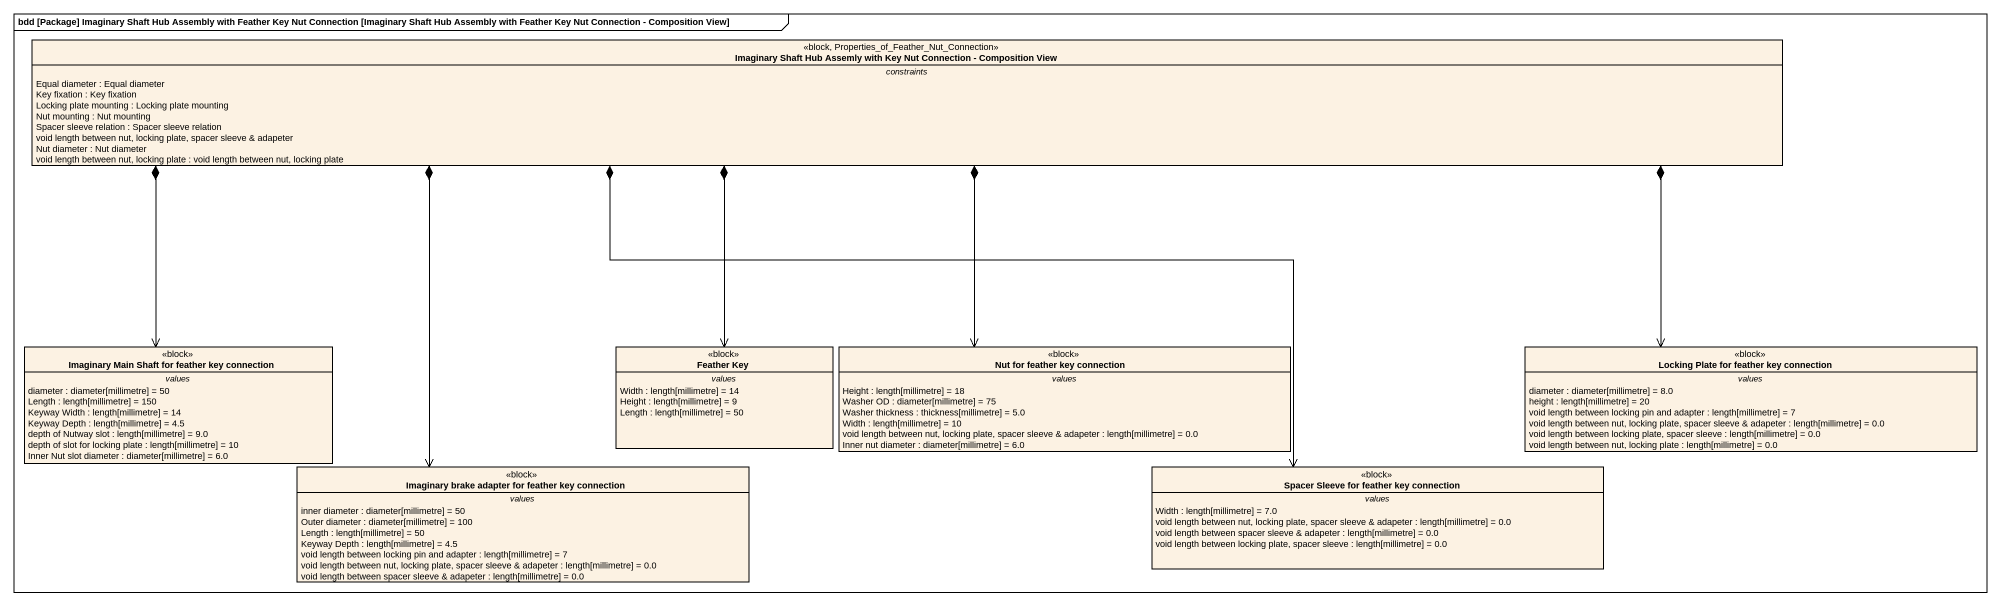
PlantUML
@startuml
mainframe bdd [Package] Imaginary Shaft Hub Assembly with Feather Key Nut Connection [Imaginary Shaft Hub Assembly with Feather Key Nut Connection - Composition View]
hide circle
hide empty members
class "Imaginary Shaft Hub Assemly with Key Nut Connection - Composition View" as Imaginary_Shaft_Hub_Assemly <<block, Properties_of_Feather_Nut_Connection>> {
  -- constraints --
  Equal diameter : Equal diameter
  Key fixation : Key fixation
  Locking plate mounting : Locking plate mounting
  Nut mounting : Nut mounting
  Spacer sleeve relation : Spacer sleeve relation
  void length between nut, locking plate, spacer sleeve & adapeter
  Nut diameter : Nut diameter
  void length between nut, locking plate : void length between nut, locking plate
}
class "Imaginary Main Shaft for feather key connection" as Imaginary_Main_Shaft_for <<block>> {
  -- values --
  diameter : diameter[millimetre] = 50
  Length : length[millimetre] = 150
  Keyway Width : length[millimetre] = 14
  Keyway Depth : length[millimetre] = 4.5
  depth of Nutway slot : length[millimetre] = 9.0
  depth of slot for locking plate : length[millimetre] = 10
  Inner Nut slot diameter : diameter[millimetre] = 6.0
}
class "Feather Key" as Feather_Key <<block>> {
  -- values --
  Width : length[millimetre] = 14
  Height : length[millimetre] = 9
  Length : length[millimetre] = 50
}
class "Nut for feather key connection" as Nut_for_feather_key <<block>> {
  -- values --
  Height : length[millimetre] = 18
  Washer OD : diameter[millimetre] = 75
  Washer thickness : thickness[millimetre] = 5.0
  Width : length[millimetre] = 10
  void length between nut, locking plate, spacer sleeve & adapeter : length[millimetre] = 0.0
  Inner nut diameter : diameter[millimetre] = 6.0
}
class "Locking Plate for feather key connection" as Locking_Plate_for_feather <<block>> {
  -- values --
  diameter : diameter[millimetre] = 8.0
  height : length[millimetre] = 20
  void length between locking pin and adapter : length[millimetre] = 7
  void length between nut, locking plate, spacer sleeve & adapeter : length[millimetre] = 0.0
  void length between locking plate, spacer sleeve : length[millimetre] = 0.0
  void length between nut, locking plate : length[millimetre] = 0.0
}
class "Imaginary brake adapter for feather key connection" as Imaginary_brake_adapter_for <<block>> {
  -- values --
  inner diameter : diameter[millimetre] = 50
  Outer diameter : diameter[millimetre] = 100
  Length : length[millimetre] = 50
  Keyway Depth : length[millimetre] = 4.5
  void length between locking pin and adapter : length[millimetre] = 7
  void length between nut, locking plate, spacer sleeve & adapeter : length[millimetre] = 0.0
  void length between spacer sleeve & adapeter : length[millimetre] = 0.0
}
class "Spacer Sleeve for feather key connection" as Spacer_Sleeve_for_feather <<block>> {
  -- values --
  Width : length[millimetre] = 7.0
  void length between nut, locking plate, spacer sleeve & adapeter : length[millimetre] = 0.0
  void length between spacer sleeve & adapeter : length[millimetre] = 0.0
  void length between locking plate, spacer sleeve : length[millimetre] = 0.0
}
Imaginary_Shaft_Hub_Assemly *-left-> Imaginary_Main_Shaft_for
Imaginary_Shaft_Hub_Assemly *--> Feather_Key
Imaginary_Shaft_Hub_Assemly *--> Nut_for_feather_key
Imaginary_Shaft_Hub_Assemly *-right-> Locking_Plate_for_feather
Imaginary_Shaft_Hub_Assemly *--> Imaginary_brake_adapter_for
Imaginary_Shaft_Hub_Assemly *--> Spacer_Sleeve_for_feather
@enduml
